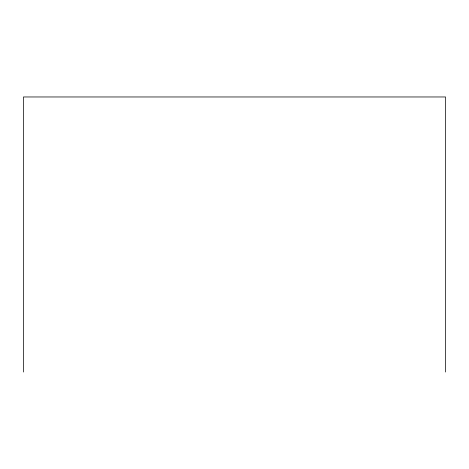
<?xml version="1.0" encoding="UTF-8"?>
<svg xmlns="http://www.w3.org/2000/svg" width="469" height="469" viewBox="0 0 469 469"><rect width="100%" height="100%" fill="white"/><g stroke="black" fill="none" stroke-linecap="round" stroke-linejoin="round"><path stroke-width="0.7" d="M445.55 372.034L445.55 96.966L23.45 96.966L23.45 372.034"/></g></svg>
